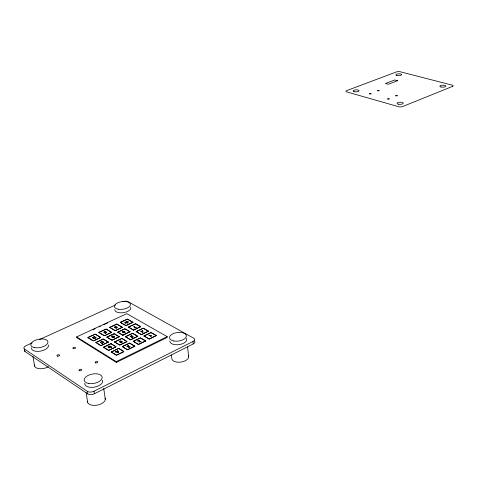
<?xml version="1.0" encoding="UTF-8"?>
<svg xmlns="http://www.w3.org/2000/svg" width="477" height="477" viewBox="0 0 477 477"><rect width="100%" height="100%" fill="white"/><g stroke="black" fill="none" stroke-linecap="round" stroke-linejoin="round"><path stroke-width="0.72" d="M24.577 349.51A4.561 2.218 -11.4 0 0 24.917 351.442L87.762 393.942A4.83 2.564 -10.7 0 0 94.404 393.752L193.233 343.947A4.478 2.296 -7 0 0 194.27 340.858M32.12 342.927L26.02 345.7A4.567 2.212 -11.4 0 0 24.5 349.021L87.38 391.39A4.836 2.558 -10.6 0 0 94.029 391.2L192.97 341.508A4.478 2.29 -7 0 0 193.68 338.205L128.116 301.697A4.233 2.003 -8.3 0 0 122.744 301.702M76.624 336.905L116.251 361.638L167.183 336.643L167.272 337.406L116.358 362.419L76.737 337.662L76.624 336.905L126.793 313.639L167.183 336.643M143.947 335.927L149.223 338.998L156.337 335.534L149.247 339.147L143.947 335.927L151.042 332.499L156.337 335.534M111.224 351.895L116.436 355.115L123.865 351.668L118.618 348.323L111.242 352.05L116.46 355.27L123.251 351.966M122.291 346.552L127.526 349.719L134.83 346.165L127.544 349.874L122.291 346.552L129.583 343.029L134.83 346.165M133.202 341.276L138.461 344.4L145.664 340.888L138.479 344.555L133.202 341.276L140.393 337.805L145.664 340.888M143.965 336.076L151.06 332.648L156.355 335.689M111.242 352.05L118.636 348.478M122.309 346.707L129.601 343.184L134.854 346.32M133.22 341.431L140.417 337.954L145.688 341.043M103.503 347.131L108.637 350.297L116.042 346.898L110.873 343.607L103.527 347.286L108.661 350.452L115.374 347.22M114.534 341.86L119.691 344.978L126.995 341.627L121.808 338.384L114.558 342.009L119.709 345.133L126.333 341.943M125.415 336.661L130.591 339.731L137.781 336.273L130.615 339.88L125.415 336.661L132.588 333.232L137.781 336.273M136.154 331.527L141.347 334.556L148.436 331.139L141.365 334.705L136.154 331.527L143.225 328.146L148.436 331.139M100.981 345.712L108.321 342.051L103.253 338.962L95.901 342.438L100.981 345.712L95.901 342.438M122.869 335.289L130.012 331.724L124.902 328.731L117.753 332.111L122.869 335.289L117.753 332.111M133.59 330.179L140.643 326.662L135.51 323.71L128.456 327.049L133.59 330.179L128.456 327.049M103.527 347.286L110.897 343.762M114.558 342.009L121.826 338.539M125.439 336.81L132.606 333.381L137.799 336.422M136.172 331.682L143.249 328.295L148.454 331.294M106.878 337.084L111.958 340.161L119.22 336.702L111.976 340.31L106.878 337.084L114.128 333.661L119.22 336.702M100.957 345.557L108.321 342.051M122.845 335.134L130.012 331.724M133.572 330.03L140.643 326.662M106.902 337.239L114.152 333.811L119.238 336.851M95.925 342.593L103.27 339.117L108.339 342.206M117.771 332.26L124.92 328.88L130.036 331.873M128.474 327.198L135.534 323.865L140.661 326.811M100.736 337.43L95.251 334.091L87.923 337.513L93.397 340.888L100.736 337.43L94.082 340.727M111.624 332.302L106.115 329.011L98.888 332.391L104.38 335.713L111.624 332.302L105.059 335.558M109.704 327.335L115.219 330.609L122.368 327.246L115.243 330.758L109.704 327.335L116.835 324.002L122.368 327.246M132.964 322.249L127.413 319.059L120.371 322.345L125.916 325.57L132.964 322.249L126.578 325.421M87.923 337.513L95.269 334.24L100.76 337.585M98.888 332.391L106.132 329.16L111.648 332.457M109.722 327.484L116.853 324.151L122.386 327.395M120.371 322.345L127.431 319.208L132.988 322.398M93.808 329.339L95.138 328.725M99.115 326.876L100.444 326.256M103.759 324.718L107.742 322.875M39.573 339.529L115.5 304.976M120.395 322.494L125.916 325.57M121.808 338.384L126.977 341.472M98.906 332.541L104.38 335.713M110.873 343.607L116.024 346.743M118.618 348.323L123.847 351.513M87.947 337.662L92.812 340.667M24.5 349.021L24.917 351.442M32.913 356.241L34.6 366.151M87.38 391.39L87.762 393.942M86.182 392.643L87.679 402.516M94.029 391.2L94.404 393.752M93.146 329.643L93.2 330.024M103.724 388.35L105.316 399.41M116.251 361.638L116.358 362.419M171.434 354.989L171.845 358.549A8.461 4.424 -7.5 0 0 181.445 362.007A8.461 4.424 -7.5 0 0 188.326 355.717M187.574 346.88L188.653 356.838M192.97 341.508L193.233 343.947M48.404 366.73A8.604 4.299 -11.4 0 1 39.001 368.643A8.604 4.299 -11.4 0 1 34.529 365.018M102.513 380.235A9.093 4.77 -10.4 0 1 94.398 387.139A9.093 4.77 -10.4 0 1 84.763 383.287M105.119 398.158A9.027 4.859 -10.7 0 1 97.105 405.176A9.027 4.859 -10.7 0 1 87.506 401.252M186.447 338.378A8.514 4.335 -7.4 0 1 179.483 344.555A8.514 4.335 -7.4 0 1 169.842 341.162M130.674 307.039A8.115 3.87 -8.5 0 1 123.626 312.632A8.115 3.87 -8.5 0 1 114.808 309.603M48.398 344.954A8.658 4.221 -11.1 0 1 40.271 351.167A8.658 4.221 -11.1 0 1 31.494 347.745M108.529 346.946L109.096 347.226L110.408 346.684L109.71 346.254L108.529 346.946M103.771 342.194L102.609 343.219A1.306 0.65 -9.5 0 1 101.726 343.315L101.315 343.237L101.637 343.023C103.032 343.607 104.069 341.663 102.15 341.705C101.029 341.24 100.671 343.386 100.337 342.379A1.353 0.674 -9.5 0 1 100.611 342.003L102.305 341.472L103.771 342.194M134.872 327.389L136.47 327.139L134.657 327.997L133.727 326.334L134.305 326.334L134.872 327.389M139.141 340.495L138.837 341.735A1.067 0.537 -8.5 0 0 139.147 341.979L140.906 341.526A0.936 0.471 -8.5 0 0 140.971 341.216C137.936 343.673 141.162 338.127 137.495 341.025L139.141 340.495M114.486 336.929L114.021 337.46A1.133 0.56 -9.1 0 1 113.067 337.656L111.564 336.917L112.345 336.082A0.876 0.435 -9.1 0 1 113.019 336.035L113.311 336.124L112.202 336.333A0.662 0.328 -9.1 0 0 111.922 336.583C112.149 337.734 113.806 335.456 114.486 336.929M132.242 336.273L132.23 336.363A0.757 0.382 -8.6 0 1 131.926 336.637L130.853 336.655L130.954 336.07A0.638 0.316 -8.6 0 1 131.652 335.969L132.23 335.85L131.73 335.736A1.026 0.513 -8.6 0 0 131.139 335.802L130.251 336.452A1.252 0.626 -8.6 0 0 130.388 336.756L131.867 336.893A1.145 0.572 -8.6 0 0 132.463 336.482L132.862 336.875L131.73 337.424L133.381 336.887L132.242 336.273M122.368 331.873C122.285 332.767 123.883 331.938 123.477 332.648A0.888 0.441 -8.8 0 0 123.847 332.833C127.264 332.94 123.555 330.054 122.368 331.873M126.977 346.302L128.116 346.892A0.757 0.382 -8.9 0 0 128.235 347.208L128.396 347.274A0.906 0.459 -8.8 0 0 129.112 347.286L129.899 346.946A0.99 0.501 -8.8 0 0 130.072 346.564L129.649 346.648A0.596 0.304 -8.8 0 1 129.404 347L128.605 347.029L128.724 346.356L128.247 346.588A0.674 0.34 -8.9 0 1 127.532 346.529L127.693 345.98A0.638 0.322 -8.9 0 1 128.396 345.879L128.832 345.7A1.055 0.537 -8.9 0 0 128.277 345.646L126.977 346.302M115.011 327.144L116.126 327.967A0.715 0.352 -8.9 0 0 116.603 327.979C118.04 327.592 115.5 326.238 115.011 327.144M127.031 321.385L126.888 322.124L128.235 321.689L128.504 322.07L127.079 322.398L128.021 322.84L127.329 323.167L126.596 322.625L125.803 323.34L125.099 323.162L126.095 322.5L124.634 322.512L124.914 322.076L126.298 322.196L126.184 321.48L127.031 321.385M92.574 337.597C92.92 339.213 95.43 338.42 96.33 337.74L94.363 336.535L92.574 337.597M114.641 327.133C115.219 329.553 119.5 327.091 115.881 326.644A0.918 0.447 -8.9 0 0 115.243 326.739L114.641 327.133M151.227 335.999L150.982 336.416L148.884 335.206L150.863 335.981L151.239 335.468L151.227 335.999M379.143 90.69L377.474 90.761L379.143 90.69M121.993 342.015L120.58 342.558L120.878 342.641A0.9 0.453 -9 0 0 121.563 342.599L122.374 341.824L121.057 341.013A1.127 0.566 -9 0 0 120.311 341.043C118.338 341.437 120.395 342.897 121.343 341.937A1.008 0.507 -9 0 0 121.587 341.544L121.993 342.015M108.088 346.916L108.064 347.137A1.049 0.531 -9.4 0 0 108.446 347.429L109.185 347.518A0.823 0.411 -9.4 0 0 109.311 347.84L111.892 347.173L109.859 345.926L108.088 346.916M109.585 347.411L110.056 347.715L111.266 347.208L110.652 346.833L109.585 347.411M389.256 98.918L387.551 98.948L389.256 98.918M397.317 95.752L395.618 95.77L397.317 95.752M119.888 341.437C119.56 342.575 122.297 341.651 120.818 341.222A0.71 0.358 -9 0 0 120.228 341.258L119.888 341.437M114.045 337.084C112.292 338.467 112.614 335.671 114.045 337.084M123.931 332.272C124.247 333.441 125.749 331.426 123.931 332.272M371.088 93.826L369.419 93.82L371.088 93.826M93.343 337.275L93.176 337.382A0.781 0.382 -9.6 0 0 93.003 337.686L93.981 338.306L95.716 337.776L94.207 336.857L93.343 337.275M124.092 331.92L123.895 332.046A0.704 0.346 -8.8 0 1 123.102 332.159L122.899 332.081A0.68 0.334 -8.8 0 1 122.869 331.694L123.781 331.449A0.781 0.388 -8.8 0 1 124.181 331.652A0.686 0.34 -8.8 0 1 124.092 331.92M117.676 351.257L116.454 351.853L115.046 351.847L118.725 352.33L117.783 350.523L117.372 350.72L117.676 351.257M117.789 351.448L116.793 351.931L118.308 352.294L117.789 351.448M142.999 332.213L141.001 331.759L140.661 331.157L141.496 331.276L142.706 330.698L142.999 332.213M142.605 330.99L141.729 331.414L142.653 331.95L142.605 330.99M104.278 331.813L103.986 331.95L104.385 332.374L103.789 332.654L104.529 332.523L104.678 333.196L105.423 333.465L105.721 333.328L105.31 332.898L105.924 332.606L106.627 332.898L106.216 332.469L106.806 332.195L106.073 332.32L105.918 331.658L104.892 331.527L105.298 331.95L104.684 332.236L104.278 331.813M105.435 332.099L104.827 332.386L105.167 332.749L105.781 332.457L105.435 332.099M452.5 86.415L402.677 106.52A2.898 0.99 -1.7 0 1 398.575 106.693L346.713 91.9A2.773 0.912 -2.6 0 1 346.69 90.606L396.441 71.926A2.677 0.847 -1.9 0 1 400.215 71.759L452.148 85.133A2.802 0.912 -1 0 1 452.5 86.415M397.514 80.726L388.254 84.268L385.434 83.511L394.7 79.981L397.514 80.726M95.788 362.89A1.395 0.71 -10 0 0 97.88 362.025A1.395 0.71 -10 0 0 95.847 361.638A1.395 0.71 -10 0 0 95.788 362.89M73.613 348.675A1.365 0.68 -10.3 0 0 75.563 347.757A1.365 0.68 -10.3 0 0 73.476 347.506A1.365 0.68 -10.3 0 0 73.613 348.675M57.478 356.152A1.383 0.686 -10.8 0 0 59.625 355.341A1.383 0.686 -10.8 0 0 57.699 354.918A1.383 0.686 -10.8 0 0 57.478 356.152M79.689 370.724A1.413 0.721 -10.6 0 0 81.794 369.818A1.413 0.721 -10.6 0 0 79.725 369.448A1.413 0.721 -10.6 0 0 79.689 370.724M88.305 383.407A9.105 4.752 -10.4 0 0 102.173 377.778A9.105 4.752 -10.4 0 0 89.086 374.982A9.105 4.752 -10.4 0 0 88.305 383.407M173.783 340.983A8.526 4.323 -7.3 0 0 186.388 335.921A8.526 4.323 -7.3 0 0 173.562 333.477A8.526 4.323 -7.3 0 0 173.783 340.983M118.177 309.221A8.127 3.852 -8.4 0 0 130.454 304.618A8.127 3.852 -8.4 0 0 118.57 302.448A8.127 3.852 -8.4 0 0 118.177 309.221M34.463 347.614A8.669 4.204 -11.1 0 0 47.909 342.522A8.669 4.204 -11.1 0 0 35.817 340.053A8.669 4.204 -11.1 0 0 34.463 347.614M396.804 75.455A2.91 0.924 -1.8 0 0 401.598 74.829A2.91 0.924 -1.8 0 0 397.866 73.863A2.91 0.924 -1.8 0 0 396.804 75.455M440.903 86.969A3.023 0.984 -1.1 0 0 445.828 86.307A3.023 0.984 -1.1 0 0 441.833 85.276A3.023 0.984 -1.1 0 0 440.903 86.969M354.023 91.638A2.993 0.99 -2.5 0 0 359.008 90.976A2.993 0.99 -2.5 0 0 355.282 89.932A2.993 0.99 -2.5 0 0 354.023 91.638M398.581 104.23A3.112 1.055 -1.7 0 0 403.262 103.205A3.112 1.055 -1.7 0 0 398.611 102.4A3.112 1.055 -1.7 0 0 398.581 104.23"/></g></svg>
